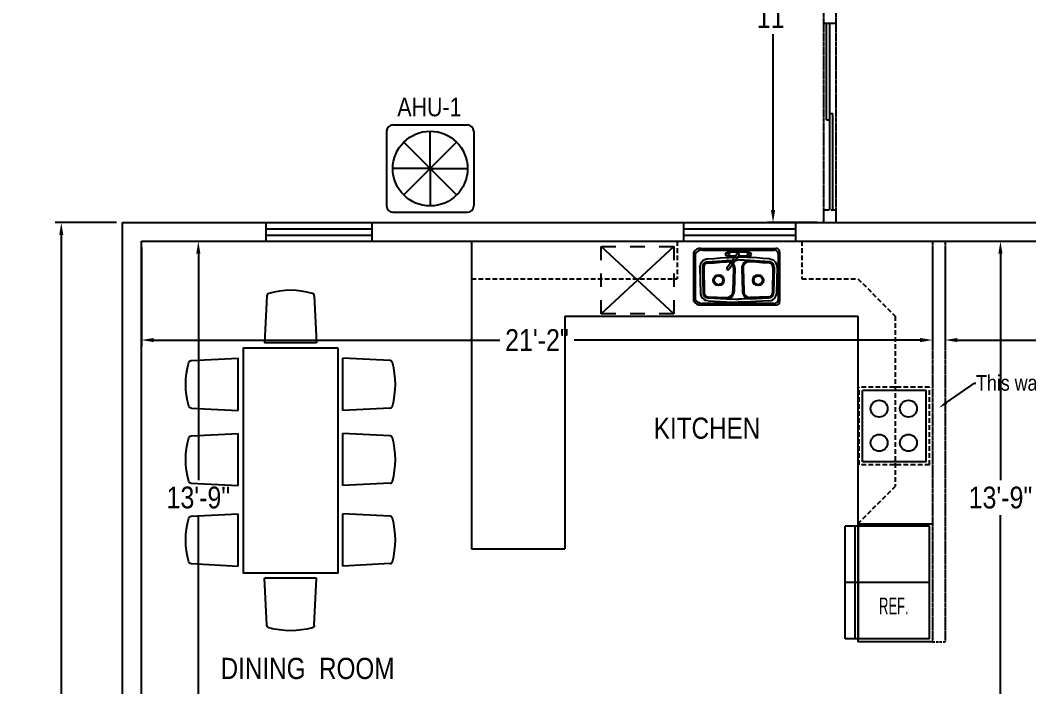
# Model space of a CAD drawing. Header units: inches. Extents: x -1842 to 12195, y -2228 to 2193.
# Drawn here: x 2758.2 to 3082, y 1008.8 to 1222.8 of the extents above; entities that cross this region are included whole.
import ezdxf
from ezdxf import colors
from ezdxf.entities.mleader import LeaderData, LeaderLine
from ezdxf.math import Vec2, Vec3

# ---------------------------------------------------------------- set-up
doc = ezdxf.new("R2010")
doc.units = ezdxf.units.IN
doc.header["$LTSCALE"] = 6
doc.header["$MEASUREMENT"] = 0
for name, pattern in [('ACAD_ISO03W100', [30, 12, -18]), ('DASHED2', [0.375, 0.25, -0.125]), ('HIDDEN', [0.375, 0.25, -0.125]), ('HIDDEN2', [0.1875, 0.125, -0.0625])]:
    doc.linetypes.add(name, pattern=pattern)
for name, color, linetype in [('ARWALL', 7, 'HIDDEN'), ('BUILT-INS', 13, 'Continuous'), ('CABS', 23, 'Continuous'), ('Title Block', 7, 'Continuous'), ('TXT', 4, 'Continuous')]:
    doc.layers.add(name, color=color, linetype=linetype)
doc.styles.get("Standard").update_dxf_attribs({"font": 'ARIALN.TTF'})
doc.dimstyles.get("Standard").update_dxf_attribs({"dimtxt": 7, "dimasz": 4, "dimexe": 2, "dimexo": 2, "dimgap": 2, "dimtad": 0, "dimtih": 1, "dimtoh": 1, "dimdec": 0, "dimzin": 0, "dimdsep": 46, "dimlunit": 4, "dimtxsty": 'Standard', "dimcen": 0.09, "dimclrd": 3, "dimclre": 3, "dimclrt": 3, "dimadec": 0, "dimazin": 0, "dimtfac": 1, "dimtdec": 0, "dimtofl": 0, "dimtmove": 0, "dimatfit": 3, "dimfxl": 1, "dimtolj": 1, "dimtzin": 0, "dimarcsym": 0})

# ---------------------------------------------------------------- blocks, each defined once
blk = doc.blocks.new('*D35')
at = {"layer": 'Defpoints', "color": 0, "transparency": 16777216}
for p in [(2791.09, 1157.8), (2771.39, 831.2), (2791.09, 831.2)]:
    blk.add_point(p, dxfattribs=at)
at = {"layer": 'Title Block', "color": 3, "lineweight": -2, "transparency": 16777216}
for p, q in [((2789.09, 1157.8), (2769.39, 1157.8)), ((2771.39, 1153.8), (2771.39, 1000.07)), ((2771.39, 835.2), (2771.39, 988.92)), ((2789.09, 831.2), (2769.39, 831.2))]:
    blk.add_line(p, q, dxfattribs=at)
at = {"layer": 'Title Block', "color": 3, "transparency": 16777216}
for points in [[(2770.72, 1153.8), (2772.05, 1153.8), (2771.39, 1157.8)], [(2770.72, 835.2), (2772.05, 835.2), (2771.39, 831.2)]]:
    blk.add_solid(points, dxfattribs=at)
at = {"layer": 'Title Block', "color": 3, "transparency": 16777216, "insert": (2771.39, 994.5), "char_height": 7, "attachment_point": 5}
blk.add_mtext('\\A1;27\'-3"', dxfattribs=at)
blk = doc.blocks.new('*D42')
at = {"layer": 'Defpoints', "color": 0, "transparency": 16777216}
for p in [(3016.09, 1289.8), (2999.89, 1157.8), (3016.09, 1157.8)]:
    blk.add_point(p, dxfattribs=at)
at = {"layer": 'Title Block', "color": 3, "lineweight": -2, "transparency": 16777216}
for p, q in [((3014.09, 1289.8), (2997.89, 1289.8)), ((2999.89, 1285.8), (2999.89, 1229.31)), ((2999.89, 1161.8), (2999.89, 1218.28)), ((3014.09, 1157.8), (2997.89, 1157.8))]:
    blk.add_line(p, q, dxfattribs=at)
at = {"layer": 'Title Block', "color": 3, "transparency": 16777216}
for points in [[(2999.22, 1285.8), (3000.55, 1285.8), (2999.89, 1289.8)], [(2999.22, 1161.8), (3000.55, 1161.8), (2999.89, 1157.8)]]:
    blk.add_solid(points, dxfattribs=at)
at = {"layer": 'Title Block', "color": 3, "transparency": 16777216, "insert": (2999.89, 1223.8), "char_height": 7, "attachment_point": 5}
blk.add_mtext("\\A1;11'", dxfattribs=at)
blk = doc.blocks.new('AE21A')
for p, q in [((0, 0.5), (0, 0.3)), ((0, 0.5), (0, 0.3)), ((0.2, 0.5), (0, 0.5)), ((0.2, 0.5), (0, 0.5)), ((0.6, 0.5), (0.4, 0.5)), ((0.6, 0.5), (0.4, 0.5)), ((1, 0.5), (0.8, 0.5)), ((1, 0.5), (0.8, 0.5)), ((1, 0.3), (1, 0.5)), ((1, 0.3), (1, 0.5)), ((0, 0.1), (0, -0.1)), ((0, 0.1), (0, -0.1)), ((1, -0.1), (1, 0.1)), ((1, -0.1), (1, 0.1)), ((0, -0.3), (0, -0.5)), ((0, -0.3), (0, -0.5)), ((1, -0.5), (1, -0.3)), ((1, -0.5), (1, -0.3)), ((0, -0.5), (0.2, -0.5)), ((0, -0.5), (0.2, -0.5)), ((0.4, -0.5), (0.6, -0.5)), ((0.4, -0.5), (0.6, -0.5)), ((0.8, -0.5), (1, -0.5)), ((0.8, -0.5), (1, -0.5))]:
    blk.add_line(p, q)
blk = doc.blocks.new('CHAIR4')
for p, q in [((-448.534042, 225.886409), (0, 248.313112)), ((0, 248.313112), (0, -248.313112)), ((-448.534042, -225.886409), (0, -248.313112))]:
    blk.add_line(p, q)
for centre, radius, start, end in [((267.140783, 0), 767.140783, 164.292464, 195.707536), ((-447.285602, 200.917601), 25, 92.862405, 164.292464), ((-447.285602, -200.917601), 25, 195.707536, 267.137595)]:
    blk.add_arc(centre, radius, start, end)
blk = doc.blocks.new('*D43')
at = {"layer": 'Defpoints', "color": 0, "transparency": 16777216}
for p in [(2797.09, 1151.8), (2797.09, 987.2), (2815.39, 987.2)]:
    blk.add_point(p, dxfattribs=at)
at = {"layer": 'Title Block', "color": 3, "lineweight": -2, "transparency": 16777216}
for p, q in [((2799.09, 1151.8), (2817.39, 1151.8)), ((2815.39, 1147.8), (2815.39, 1075.07)), ((2815.39, 991.2), (2815.39, 1063.92)), ((2799.09, 987.2), (2817.39, 987.2))]:
    blk.add_line(p, q, dxfattribs=at)
at = {"layer": 'Title Block', "color": 3, "transparency": 16777216}
for points in [[(2814.72, 1147.8), (2816.05, 1147.8), (2815.39, 1151.8)], [(2814.72, 991.2), (2816.05, 991.2), (2815.39, 987.2)]]:
    blk.add_solid(points, dxfattribs=at)
at = {"layer": 'Title Block', "color": 3, "transparency": 16777216, "insert": (2815.39, 1069.5), "char_height": 7, "attachment_point": 5}
blk.add_mtext('\\A1;13\'-9"', dxfattribs=at)
blk = doc.blocks.new('*D44')
at = {"layer": 'Defpoints', "color": 0, "transparency": 16777216}
for p in [(2797.09, 1151.8), (3051.09, 1151.8), (2797.09, 1120.1)]:
    blk.add_point(p, dxfattribs=at)
at = {"layer": 'Title Block', "color": 3, "lineweight": -2, "transparency": 16777216}
for p, q in [((2797.09, 1149.8), (2797.09, 1118.1)), ((3051.09, 1149.8), (3051.09, 1118.1)), ((2801.09, 1120.1), (2912.17, 1120.1)), ((3047.09, 1120.1), (2936, 1120.1))]:
    blk.add_line(p, q, dxfattribs=at)
at = {"layer": 'Title Block', "color": 3, "transparency": 16777216}
for points in [[(2801.09, 1120.76), (2801.09, 1119.43), (2797.09, 1120.1)], [(3047.09, 1120.76), (3047.09, 1119.43), (3051.09, 1120.1)]]:
    blk.add_solid(points, dxfattribs=at)
at = {"layer": 'Title Block', "color": 3, "transparency": 16777216, "insert": (2924.09, 1120.1), "char_height": 7, "attachment_point": 5}
blk.add_mtext('\\A1;21\'-2"', dxfattribs=at)
blk = doc.blocks.new('*D45')
at = {"layer": 'Defpoints', "color": 0, "transparency": 16777216}
for p in [(3055.09, 1151.8), (3191.89, 1151.8), (3191.89, 1120.1)]:
    blk.add_point(p, dxfattribs=at)
at = {"layer": 'Title Block', "color": 3, "lineweight": -2, "transparency": 16777216}
for p, q in [((3055.09, 1149.8), (3055.09, 1118.1)), ((3191.89, 1149.8), (3191.89, 1118.1)), ((3059.09, 1120.1), (3111.89, 1120.1)), ((3187.89, 1120.1), (3135.08, 1120.1))]:
    blk.add_line(p, q, dxfattribs=at)
at = {"layer": 'Title Block', "color": 3, "transparency": 16777216}
for points in [[(3059.09, 1120.76), (3059.09, 1119.43), (3055.09, 1120.1)], [(3187.89, 1120.76), (3187.89, 1119.43), (3191.89, 1120.1)]]:
    blk.add_solid(points, dxfattribs=at)
at = {"layer": 'Title Block', "color": 3, "transparency": 16777216, "insert": (3123.49, 1120.1), "char_height": 7, "attachment_point": 5}
blk.add_mtext('\\A1;11\'-5"', dxfattribs=at)
blk = doc.blocks.new('*D51')
at = {"layer": 'Defpoints', "color": 0, "transparency": 16777216}
for p in [(3068.59, 1151.8), (3072.89, 1151.8), (3068.59, 987.2)]:
    blk.add_point(p, dxfattribs=at)
at = {"layer": 'Title Block', "color": 3, "lineweight": -2, "transparency": 16777216}
for p, q in [((3070.59, 1151.8), (3074.89, 1151.8)), ((3072.89, 1147.8), (3072.89, 1075.07)), ((3072.89, 991.2), (3072.89, 1063.92)), ((3070.59, 987.2), (3074.89, 987.2))]:
    blk.add_line(p, q, dxfattribs=at)
at = {"layer": 'Title Block', "color": 3, "transparency": 16777216}
for points in [[(3072.22, 1147.8), (3073.55, 1147.8), (3072.89, 1151.8)], [(3072.22, 991.2), (3073.55, 991.2), (3072.89, 987.2)]]:
    blk.add_solid(points, dxfattribs=at)
at = {"layer": 'Title Block', "color": 3, "transparency": 16777216, "insert": (3072.89, 1069.5), "char_height": 7, "attachment_point": 5}
blk.add_mtext('\\A1;13\'-9"', dxfattribs=at)

msp = doc.modelspace()

# ---------------------------------------------------------------- linework, layer by layer
for p, q in [((2877.8118041, 1189.1562468), (2901.8118041, 1189.1562468)), ((2877.8118041, 1189.1562468), (2901.8118041, 1189.1562468)), ((2875.8118041, 1187.1562468), (2875.8118041, 1163.1562468)), ((2875.8118041, 1187.1562468), (2875.8118041, 1163.1562468)), ((2889.8118041, 1175.1562468), (2889.8118041, 1187.1562468)), ((2889.8118041, 1175.1562468), (2889.8118041, 1187.1562468)), ((2903.8118041, 1187.1562468), (2903.8118041, 1163.1562468)), ((2903.8118041, 1187.1562468), (2903.8118041, 1163.1562468)), ((2881.3265227, 1183.6415282), (2898.2970855, 1166.6709655)), ((2881.3265227, 1166.6709655), (2898.2970855, 1183.6415282)), ((2881.3265227, 1183.6415282), (2898.2970855, 1166.6709655)), ((2881.3265227, 1166.6709655), (2898.2970855, 1183.6415282)), ((2889.8118041, 1175.1562468), (2877.8118041, 1175.1562468)), ((2889.8118041, 1175.1562468), (2877.8118041, 1175.1562468)), ((2889.8118041, 1175.1562468), (2901.8118041, 1175.1562468)), ((2889.8118041, 1175.1562468), (2889.8118041, 1163.1562468)), ((2889.8118041, 1175.1562468), (2901.8118041, 1175.1562468)), ((2889.8118041, 1175.1562468), (2889.8118041, 1163.1562468)), ((2877.8118041, 1161.1562468), (2901.8118041, 1161.1562468)), ((2877.8118041, 1161.1562468), (2901.8118041, 1161.1562468))]:
    msp.add_line(p, q)
msp.add_circle((2889.8118041, 1175.1562468), 12)
msp.add_circle((2889.8118041, 1175.1562468), 12)
for centre, start, end in [((2877.8118041, 1187.1562468), 90, 180), ((2877.8118041, 1187.1562468), 90, 180), ((2901.8118041, 1187.1562468), 0, 90), ((2901.8118041, 1187.1562468), 0, 90), ((2877.8118041, 1163.1562468), 180, 270), ((2877.8118041, 1163.1562468), 180, 270), ((2901.8118041, 1163.1562468), 270, 0), ((2901.8118041, 1163.1562468), 270, 0)]:
    msp.add_arc(centre, 2, start, end)
at = {"layer": 'ARWALL', "color": 1, "ltscale": 0.05}
for p, q in [((3016.0850469, 1289.796174), (3016.0850469, 1157.796174)), ((3020.0850469, 1285.796174), (3020.0850469, 1157.796174)), ((3051.0850469, 1151.796174), (3051.0850469, 1023.196174)), ((3055.0850469, 1151.796174), (3055.0850469, 1023.196174))]:
    msp.add_line(p, q, dxfattribs=at)
at = {"layer": 'ARWALL', "color": 1, "linetype": 'HIDDEN2'}
msp.add_line((3051.0850469, 1023.196174), (3055.0850469, 1023.196174), dxfattribs=at)
at = {"layer": 'BUILT-INS', "linetype": 'HIDDEN'}
for p, q in [((2969.0850469, 1151.796174), (2969.0850469, 1139.796174)), ((3009.0850469, 1151.796174), (3009.0850469, 1139.796174)), ((2903.0850469, 1139.796174), (2969.0850469, 1139.796174)), ((3009.0850469, 1139.796174), (3027.0850469, 1139.796174)), ((3027.0850469, 1139.796174), (3039.0850469, 1127.796174)), ((3039.0850469, 1127.796174), (3039.0850469, 1073.096174)), ((3027.5593522, 1079.9874658), (3027.5593522, 1104.9528175)), ((3050.0593522, 1104.9528175), (3027.5593522, 1104.9528175)), ((3050.0593522, 1079.9874658), (3050.0593522, 1104.9528175)), ((3050.0593522, 1079.9874658), (3027.5593522, 1079.9874658)), ((3027.0850469, 1061.096174), (3039.0850469, 1073.096174))]:
    msp.add_line(p, q, dxfattribs=at)
at = {"layer": 'BUILT-INS'}
for p, q in [((2976.6885213, 1149.5358777), (3000.7860213, 1149.5358777)), ((2977.2150213, 1149.0093777), (2976.6885213, 1149.5358777)), ((2977.2150213, 1149.0093777), (2976.6885213, 1149.5358777)), ((2976.6885213, 1149.5358777), (3000.7860213, 1149.5358777)), ((2977.2150213, 1149.0093777), (2976.6885213, 1149.5358777)), ((2977.2150213, 1149.0093777), (2976.6885213, 1149.5358777)), ((3000.2595213, 1149.0093777), (3000.7860213, 1149.5358777)), ((3000.2595213, 1149.0093777), (3000.7860213, 1149.5358777)), ((2975.0000213, 1147.7943777), (2974.4735213, 1148.3208777)), ((2974.4735213, 1132.5258777), (2974.4735213, 1148.3208777)), ((2974.4735213, 1132.5258777), (2974.4735213, 1148.3208777)), ((2975.0000213, 1147.7943777), (2974.4735213, 1148.3208777)), ((2975.0000213, 1133.0523777), (2975.0000213, 1147.7943777)), ((2975.0000213, 1133.0523777), (2975.0000213, 1147.7943777)), ((2977.2150213, 1149.0093777), (3000.2595213, 1149.0093777)), ((2977.2150213, 1149.0093777), (3000.2595213, 1149.0093777)), ((2978.8009665, 1146.1369573), (2981.0002372, 1146.3034059)), ((2978.8009665, 1146.1369573), (2981.0002372, 1146.3034059)), ((2981.0002372, 1146.3034059), (2982.9017802, 1146.4430677)), ((2981.0002372, 1146.3034059), (2982.9017802, 1146.4430677)), ((2982.9017802, 1146.4430677), (2984.5176306, 1146.557332)), ((2982.9017802, 1146.4430677), (2984.5176306, 1146.557332)), ((2984.5176306, 1146.557332), (2985.8608706, 1146.6476632)), ((2984.5176306, 1146.557332), (2985.8608706, 1146.6476632)), ((2985.0729753, 1143.3152947), (2988.2912394, 1147.7628318)), ((2985.0729753, 1143.3152947), (2988.2912394, 1147.7628318)), ((2992.2462267, 1148.2782117), (2985.2568241, 1148.2782117)), ((2985.2568241, 1147.0959412), (2987.8086734, 1147.0959412)), ((2985.2568241, 1147.0959412), (2987.8086734, 1147.0959412)), ((2985.728538, 1142.8409257), (2988.9468021, 1147.2884627)), ((2985.728538, 1142.8409257), (2988.9468021, 1147.2884627)), ((2985.8608706, 1146.6476632), (2986.9449017, 1146.7155379)), ((2985.8608706, 1146.6476632), (2986.9449017, 1146.7155379)), ((2986.9449017, 1146.7155379), (2987.7839499, 1146.7624572)), ((2986.9449017, 1146.7155379), (2987.7839499, 1146.7624572)), ((2987.7839499, 1146.7624572), (2988.4234701, 1146.7534257)), ((2987.7839499, 1146.7624572), (2988.4234701, 1146.7534257)), ((2988.4234701, 1146.7534257), (2988.8178307, 1146.7534257)), ((2988.4234701, 1146.7534257), (2988.8178307, 1146.7534257)), ((2989.1785472, 1146.7534257), (2988.7841865, 1146.7534257)), ((2989.1785472, 1146.7534257), (2988.7841865, 1146.7534257)), ((2988.8074924, 1147.0959412), (2992.2462267, 1147.0959412)), ((2989.8180673, 1146.7624572), (2989.1785472, 1146.7534257)), ((2990.6571163, 1146.7155379), (2989.8180673, 1146.7624572)), ((2991.7411466, 1146.6476632), (2990.6571163, 1146.7155379)), ((2993.0843874, 1146.557332), (2991.7411466, 1146.6476632)), ((2994.7002378, 1146.4430677), (2993.0843874, 1146.557332)), ((2996.6017809, 1146.3034059), (2994.7002378, 1146.4430677)), ((2998.8010515, 1146.1369573), (2996.6017809, 1146.3034059)), ((3001.4745213, 1147.7943777), (3002.0010213, 1148.3208777)), ((3001.4745213, 1147.7943777), (3001.4745213, 1133.0523777)), ((3002.0010213, 1148.3208777), (3002.0010213, 1132.5258777)), ((2976.4065903, 1143.5040758), (2976.4305137, 1143.80933)), ((2976.4065903, 1143.5040758), (2976.4305137, 1143.80933)), ((2976.4065903, 1143.5040758), (2976.5619305, 1135.1851053)), ((2976.4065903, 1143.5040758), (2976.5619305, 1135.1851053)), ((2977.655876, 1143.5297844), (2977.2509465, 1143.5222231)), ((2977.655876, 1143.5297844), (2977.2509465, 1143.5222231)), ((2977.2509465, 1143.5222231), (2977.4062858, 1135.2032525)), ((2977.2509465, 1143.5222231), (2977.4062858, 1135.2032525)), ((2977.655876, 1143.5297844), (2977.8112154, 1135.2108131)), ((2977.655876, 1143.5297844), (2977.8112154, 1135.2108131)), ((2978.8009665, 1146.1369573), (2978.1677976, 1145.9508428)), ((2978.8009665, 1146.1369573), (2978.1677976, 1145.9508428)), ((2978.7468456, 1145.1677292), (2985.018759, 1145.6485039)), ((2978.7468456, 1145.1677292), (2985.018759, 1145.6485039)), ((2978.7771007, 1144.7638607), (2978.7468456, 1145.1677292)), ((2978.7771007, 1144.7638607), (2978.7468456, 1145.1677292)), ((2978.7771007, 1144.7638607), (2980.9746663, 1144.9284859)), ((2978.7771007, 1144.7638607), (2980.9746663, 1144.9284859)), ((2980.9746663, 1144.9284859), (2982.8722136, 1145.0635332)), ((2980.9746663, 1144.9284859), (2982.8722136, 1145.0635332)), ((2982.8722136, 1145.0635332), (2984.4825568, 1145.1715945)), ((2982.8722136, 1145.0635332), (2984.4825568, 1145.1715945)), ((2984.4825568, 1145.1715945), (2985.0497131, 1145.2446881)), ((2984.4825568, 1145.1715945), (2985.0497131, 1145.2446881)), ((2985.018759, 1145.6485039), (2985.920971, 1145.6594826)), ((2985.018759, 1145.6485039), (2985.920971, 1145.6594826)), ((2985.0497131, 1145.2446881), (2985.018759, 1145.6485039)), ((2985.0497131, 1145.2446881), (2985.018759, 1145.6485039)), ((2985.920971, 1145.6594826), (2986.9953631, 1145.7213212)), ((2985.920971, 1145.6594826), (2986.9953631, 1145.7213212)), ((2986.9953631, 1145.7213212), (2987.8191404, 1145.7638025)), ((2986.9953631, 1145.7213212), (2987.8191404, 1145.7638025)), ((2987.2286958, 1143.1690453), (2987.0211997, 1135.7438911)), ((2987.2286958, 1143.1690453), (2987.0211997, 1135.7438911)), ((2987.2286958, 1143.1690453), (2987.6335378, 1143.157732)), ((2987.2286958, 1143.1690453), (2987.6335378, 1143.157732)), ((2987.6335378, 1143.157732), (2987.4260417, 1135.7325778)), ((2987.6335378, 1143.157732), (2987.4260417, 1135.7325778)), ((2987.8191404, 1145.7638025), (2988.4044496, 1145.789469)), ((2987.8191404, 1145.7638025), (2988.4044496, 1145.789469)), ((2988.4044496, 1145.789469), (2988.7634368, 1145.8008616)), ((2988.4044496, 1145.789469), (2988.7634368, 1145.8008616)), ((2989.1975684, 1145.789469), (2988.8385813, 1145.8008616)), ((2989.1975684, 1145.789469), (2988.8385813, 1145.8008616)), ((2989.7828777, 1145.7638025), (2989.1975684, 1145.789469)), ((2990.606655, 1145.7213212), (2989.7828777, 1145.7638025)), ((2990.2458469, 1143.1690453), (2989.8410049, 1143.157732)), ((2989.8410049, 1143.157732), (2990.048501, 1135.7325778)), ((2990.2458469, 1143.1690453), (2990.453343, 1135.7438911)), ((2991.6810471, 1145.6594826), (2990.606655, 1145.7213212)), ((2992.4557837, 1145.6485039), (2991.6810471, 1145.6594826)), ((2992.4248296, 1145.2446881), (2992.4557837, 1145.6485039)), ((2992.9919859, 1145.1715945), (2992.4248296, 1145.2446881)), ((2998.7276971, 1145.1677292), (2992.4557837, 1145.6485039)), ((2994.6023291, 1145.0635332), (2992.9919859, 1145.1715945)), ((2996.4998764, 1144.9284859), (2994.6023291, 1145.0635332)), ((2998.697442, 1144.7638607), (2996.4998764, 1144.9284859)), ((2998.697442, 1144.7638607), (2998.7276971, 1145.1677292)), ((2998.8010515, 1146.1369573), (2999.4342196, 1145.9508428)), ((2999.8186667, 1143.5297844), (2999.6633273, 1135.2108131)), ((2999.8186667, 1143.5297844), (3000.2235962, 1143.5222231)), ((3000.2235962, 1143.5222231), (3000.0682569, 1135.2032525)), ((3001.1954269, 1143.5040758), (3001.0400876, 1135.1851053)), ((3001.1954269, 1143.5040758), (3001.1715044, 1143.80933)), ((2976.5619305, 1135.1851053), (2976.6233828, 1134.7993177)), ((2976.5619305, 1135.1851053), (2976.6233828, 1134.7993177)), ((2977.8112154, 1135.2108131), (2977.4062858, 1135.2032525)), ((2977.8112154, 1135.2108131), (2977.4062858, 1135.2032525)), ((2978.976453, 1134.019508), (2978.9599363, 1133.614845)), ((2978.976453, 1134.019508), (2978.9599363, 1133.614845)), ((2984.8978892, 1133.3724792), (2978.9599363, 1133.614845)), ((2984.8978892, 1133.3724792), (2978.9599363, 1133.614845)), ((2978.976453, 1134.019508), (2984.9132403, 1133.77719)), ((2978.976453, 1134.019508), (2984.9132403, 1133.77719)), ((2979.0874109, 1133.614845), (2985.0253637, 1133.3724792)), ((2979.0874109, 1133.614845), (2985.0253637, 1133.3724792)), ((2984.9144059, 1133.7771422), (2984.8978892, 1133.3724792)), ((2984.9144059, 1133.7771422), (2984.8978892, 1133.3724792)), ((2985.0253637, 1133.3724792), (2987.8897586, 1133.2720959)), ((2985.0253637, 1133.3724792), (2987.8897586, 1133.2720959)), ((2987.0211997, 1135.7438911), (2987.4260417, 1135.7325778)), ((2987.0211997, 1135.7438911), (2987.4260417, 1135.7325778)), ((2992.5766535, 1133.3724792), (2989.7122586, 1133.2720959)), ((2990.453343, 1135.7438911), (2990.048501, 1135.7325778)), ((2992.5601368, 1133.7771422), (2992.5766535, 1133.3724792)), ((2998.4980897, 1134.019508), (2992.5613024, 1133.77719)), ((2992.5766535, 1133.3724792), (2998.5146064, 1133.614845)), ((2998.5146064, 1133.614845), (2992.5766535, 1133.3724792)), ((2998.4980897, 1134.019508), (2998.5146064, 1133.614845)), ((2999.6633273, 1135.2108131), (3000.0682569, 1135.2032525)), ((3001.0400876, 1135.1851053), (3000.9786353, 1134.7993177)), ((2975.0000213, 1133.0523777), (2974.4735213, 1132.5258777)), ((2975.0000213, 1133.0523777), (2974.4735213, 1132.5258777)), ((2977.2150213, 1131.8373777), (2976.6885213, 1131.3108777)), ((2977.2150213, 1131.8373777), (2976.6885213, 1131.3108777)), ((3000.7860213, 1131.3108777), (2976.6885213, 1131.3108777)), ((3000.2595213, 1131.8373777), (2977.2150213, 1131.8373777)), ((2979.0477711, 1132.6436533), (2978.344308, 1132.8483136)), ((2979.0477711, 1132.6436533), (2978.344308, 1132.8483136)), ((2979.0477711, 1132.6436533), (2984.9885217, 1132.4011742)), ((2979.0477711, 1132.6436533), (2984.9885217, 1132.4011742)), ((2984.9885217, 1132.4011742), (2987.8727324, 1132.3000959)), ((2984.9885217, 1132.4011742), (2987.8727324, 1132.3000959)), ((2987.8727324, 1132.3000959), (2988.8010086, 1132.3000959)), ((2987.8727324, 1132.3000959), (2988.8010086, 1132.3000959)), ((2987.8897586, 1133.2720959), (2988.8010086, 1133.2720959)), ((2987.8897586, 1133.2720959), (2988.8010086, 1133.2720959)), ((2989.7122586, 1133.2720959), (2988.8010086, 1133.2720959)), ((2989.7122586, 1133.2720959), (2988.8010086, 1133.2720959)), ((2989.7292856, 1132.3000959), (2988.8010086, 1132.3000959)), ((2989.7292856, 1132.3000959), (2988.8010086, 1132.3000959)), ((2992.6134956, 1132.4011742), (2989.7292856, 1132.3000959)), ((2998.554247, 1132.6436533), (2992.6134956, 1132.4011742)), ((2998.554247, 1132.6436533), (2999.2577093, 1132.8483136)), ((3000.2595213, 1131.8373777), (3000.7860213, 1131.3108777)), ((3001.4745213, 1133.0523777), (3002.0010213, 1132.5258777)), ((3028.5593522, 1080.9874658), (3028.5593522, 1103.9528175)), ((3049.0593522, 1103.9528175), (3028.5593522, 1103.9528175)), ((3049.0593522, 1080.9874658), (3049.0593522, 1103.9528175)), ((3049.0593522, 1080.9874658), (3028.5593522, 1080.9874658))]:
    msp.add_line(p, q, dxfattribs=at)
for centre, radius in [((2985.2568241, 1147.6870765), 0.5911352), ((2985.2568241, 1147.6870765), 0.5911352), ((2985.2568241, 1147.6870765), 0.3974158), ((2985.2568241, 1147.6870765), 0.3974158), ((2992.2462267, 1147.6870765), 0.5911352), ((2992.2462267, 1147.6870765), 0.3974158), ((2982.3960341, 1139.2964709), 1.72125), ((2982.3960341, 1139.2964709), 1.72125), ((2982.3960341, 1139.2964709), 1.4175), ((2982.3960341, 1139.2964709), 1.4175), ((2995.0785086, 1139.2964709), 1.72125), ((2995.0785086, 1139.2964709), 1.4175), ((3033.9283588, 1098.0845084), 2.7134894), ((3043.3379819, 1098.0845084), 2.7134894), ((3033.9283588, 1087.1127238), 2.7134894), ((3043.3379819, 1087.1127238), 2.7134894)]:
    msp.add_circle(centre, radius, dxfattribs=at)
for centre, radius, start, end in [((2976.5736359, 1147.1187965), 2.4198099, 87.278741093, 150.213678819), ((2976.5736359, 1147.1187965), 2.4198099, 87.278741093, 150.213678819), ((3000.7860213, 1148.3208777), 1.215, 0, 90), ((2977.1001359, 1146.5922965), 2.4198099, 87.278741093, 150.213678819), ((2977.1001359, 1146.5922965), 2.4198099, 87.278741093, 150.213678819), ((2988.6190207, 1147.5256473), 0.404595, 324.11027889, 144.11027889), ((2988.6190207, 1147.5256473), 0.404595, 324.11027889, 144.11027889), ((3000.2595213, 1147.7943777), 1.215, 0, 90), ((2978.8530852, 1143.6194741), 2.43, 106.380279, 175.518903), ((2978.8530852, 1143.6194741), 2.43, 106.380279, 175.518903), ((2978.8706638, 1143.5524685), 1.62, 94.383442, 181.069757), ((2978.8706638, 1143.5524685), 1.62, 94.383442, 181.069757), ((2978.8706638, 1143.5524685), 1.215, 94.383442, 181.069757), ((2978.8706638, 1143.5524685), 1.215, 94.383442, 181.069757), ((2985.4007566, 1143.0781102), 0.404595, 144.11027889, 324.11027889), ((2985.4007566, 1143.0781102), 0.404595, 144.11027889, 324.11027889), ((2985.2044863, 1143.2256116), 2.43, 358.399288, 94.383442), ((2985.2044863, 1143.2256116), 2.43, 358.399288, 94.383442), ((2985.2044863, 1143.2256116), 2.025, 358.399288, 94.383442), ((2985.2044863, 1143.2256116), 2.025, 358.399288, 94.383442), ((2992.2700564, 1143.2256116), 2.43, 85.616558, 181.600712), ((2992.2700564, 1143.2256116), 2.025, 85.616558, 181.600712), ((2998.6038789, 1143.5524685), 1.215, 358.930243, 85.616558), ((2998.6038789, 1143.5524685), 1.62, 358.930243, 85.616558), ((2998.7489321, 1143.6194741), 2.43, 4.481097, 73.619721), ((2979.0231285, 1135.1815737), 2.43, 189.050612, 253.778589), ((2979.0231285, 1135.1815737), 2.43, 189.050612, 253.778589), ((2979.026004, 1135.2334971), 1.62, 181.069757, 267.662694), ((2979.026004, 1135.2334971), 1.62, 181.069757, 267.662694), ((2979.026004, 1135.2334971), 1.215, 181.069757, 267.662694), ((2979.026004, 1135.2334971), 1.215, 181.069757, 267.662694), ((2984.9969902, 1135.8004574), 2.43, 267.662694, 358.399288), ((2984.9969902, 1135.8004574), 2.43, 267.662694, 358.399288), ((2984.9969902, 1135.8004574), 2.025, 267.662694, 358.399288), ((2984.9969902, 1135.8004574), 2.025, 267.662694, 358.399288), ((2992.4775525, 1135.8004574), 2.43, 181.600712, 272.337306), ((2992.4775525, 1135.8004574), 2.025, 181.600712, 272.337306), ((2998.4485387, 1135.2334971), 1.215, 272.337306, 358.930243), ((2998.4485387, 1135.2334971), 1.62, 272.337306, 358.930243), ((2998.5788896, 1135.1815737), 2.43, 286.221411, 350.949388), ((2976.5736359, 1133.7279589), 2.4198099, 209.786321181, 272.721258907), ((2976.5736359, 1133.7279589), 2.4198099, 209.786321181, 272.721258907), ((2977.1001359, 1134.2544589), 2.4198099, 209.786321181, 272.721258907), ((2977.1001359, 1134.2544589), 2.4198099, 209.786321181, 272.721258907), ((2977.1001359, 1134.2544589), 2.4198099, 209.786321181, 272.721258907), ((2977.1001359, 1134.2544589), 2.4198099, 209.786321181, 272.721258907), ((2987.7661956, 1134.8767545), 1.62, 267.662694, 270), ((2987.7661956, 1134.8767545), 1.62, 267.662694, 270), ((2989.7083471, 1134.8767545), 1.62, 270, 272.337306), ((3000.2595213, 1133.0523777), 1.215, 270, 0), ((3000.7860213, 1132.5258777), 1.215, 270, 0)]:
    msp.add_arc(centre, radius, start, end, dxfattribs=at)
msp.add_point((2988.7372713, 1147.7133777), dxfattribs=at)
msp.add_point((2988.7372713, 1147.7133777), dxfattribs=at)
msp.add_point((2988.7372713, 1147.7133777), dxfattribs=at)
msp.add_point((2988.7372713, 1147.7133777), dxfattribs=at)
msp.add_point((2988.7372713, 1147.7133777), dxfattribs=at)
msp.add_point((2988.7372713, 1147.7133777), dxfattribs=at)
at = {"layer": 'CABS'}
for p, q in [((2903.0850469, 1151.796174), (2903.0850469, 1053.096174)), ((2968.0341793, 1128.5436006), (2944.6926793, 1150.0896006)), ((2933.0850469, 1127.796174), (3027.0850469, 1127.796174)), ((2933.0850469, 1127.796174), (2933.0850469, 1053.096174)), ((3027.0850469, 1127.796174), (3027.0850469, 1061.096174)), ((3022.9821651, 1024.196174), (3022.9821651, 1060.3880451)), ((3050.0850469, 1060.3880451), (3022.9821651, 1060.3880451)), ((3050.0850469, 1060.3880451), (3022.9821651, 1060.3880451)), ((3026.2858367, 1024.196174), (3026.2858367, 1060.3880451)), ((3027.0850469, 1061.096174), (3051.0850469, 1061.096174)), ((3027.0850469, 1061.096174), (3027.0850469, 1023.196174)), ((3027.334924, 1024.196174), (3027.334924, 1060.3880451)), ((3050.0850469, 1024.196174), (3050.0850469, 1060.3880451)), ((2903.0850469, 1053.096174), (2933.0850469, 1053.096174)), ((3050.0850469, 1042.2921095), (3022.9821651, 1042.2921095)), ((3050.0850469, 1024.196174), (3022.9821651, 1024.196174)), ((3051.0850469, 1023.196174), (3027.0850469, 1023.196174))]:
    msp.add_line(p, q, dxfattribs=at)
at = {"layer": 'CABS', "linetype": 'ACAD_ISO03W100'}
msp.add_line((2968.0341793, 1150.0896006), (2944.6926793, 1128.5436006), dxfattribs=at)
at = {"layer": 'CABS'}
msp.add_lwpolyline([(2860.1365229, 1117.5501514), (2860.1365229, 1045.2951426), (2829.8443859, 1045.2951426), (2829.8443859, 1117.5501514)], close=True, dxfattribs=at)
at = {"layer": 'Title Block'}
for p, q in [((3016.0850469, 1221.796174), (3020.0850469, 1221.796174)), ((2791.0850469, 831.196174), (2791.0850469, 1157.796174)), ((2791.0850469, 1157.796174), (3086.0850469, 1157.796174)), ((2837.0850469, 1157.796174), (2837.0850469, 1151.796174)), ((2871.0850469, 1157.796174), (2871.0850469, 1151.796174)), ((2971.0850469, 1157.796174), (2971.0850469, 1151.796174)), ((3007.0850469, 1157.796174), (3007.0850469, 1151.796174)), ((3016.0850469, 1157.796174), (3020.0850469, 1157.796174)), ((2797.0850469, 1151.796174), (3086.0850469, 1151.796174)), ((2797.0850469, 839.196174), (2797.0850469, 1151.796174))]:
    msp.add_line(p, q, dxfattribs=at)
at = {"layer": 'Title Block', "color": 1, "linetype": 'DASHED2'}
for p, q in [((3020.0850469, 1161.796174), (3016.0850469, 1161.796174)), ((3016.0850469, 1161.796174), (3016.0850469, 1157.796174)), ((3020.0850469, 1161.796174), (3020.0850469, 1157.796174))]:
    msp.add_line(p, q, dxfattribs=at)
at = {"layer": 'TXT'}
for p, q in [((3017.0850469, 1190.796174), (3017.0850469, 1221.796174)), ((3018.0850469, 1161.796174), (3018.0850469, 1221.796174)), ((3018.0850469, 1192.796174), (3019.0850469, 1192.796174)), ((3019.0850469, 1161.796174), (3019.0850469, 1192.796174)), ((3017.0850469, 1190.796174), (3018.0850469, 1190.796174)), ((2837.0850469, 1155.796174), (2871.0850469, 1155.796174)), ((2837.0850469, 1153.796174), (2871.0850469, 1153.796174)), ((2971.0850469, 1155.796174), (3007.0850469, 1155.796174)), ((2971.0850469, 1153.796174), (3007.0850469, 1153.796174))]:
    msp.add_line(p, q, dxfattribs=at)

# ---------------------------------------------------------------- block references
at = {"layer": 'CABS'}
for name, p, xscale, yscale, zscale, rotation in [('AE21A', (2944.6926793, 1139.3166006), -23.3415, 21.546, 30.5235, 180), ('CHAIR4', (2844.9904544, 1119.2330479), 0.03365793000000001, 0.03365793000000001, 0.03365793000000001, 270), ('CHAIR4', (2828.1614894, 1105.8794166), -0.03365793000000001, 0.03365793000000001, 0.03365793000000001, 180), ('CHAIR4', (2861.8194194, 1105.8794166), 0.03365793000000001, 0.03365793000000001, 0.03365793000000001, 180), ('CHAIR4', (2828.1614894, 1081.7295865), -0.03365793000000001, 0.03365793000000001, 0.03365793000000001, 180), ('CHAIR4', (2861.8194194, 1081.7295865), 0.03365793000000001, 0.03365793000000001, 0.03365793000000001, 180), ('CHAIR4', (2828.1614894, 1055.9169736), -0.03365793000000001, 0.03365793000000001, 0.03365793000000001, 180), ('CHAIR4', (2861.8194194, 1055.9169736), 0.03365793000000001, 0.03365793000000001, 0.03365793000000001, 180), ('CHAIR4', (2844.9904544, 1043.6122461), -0.03365793000000001, 0.03365793000000001, 0.03365793000000001, 270)]:
    msp.add_blockref(name, p, dxfattribs=dict(at, xscale=xscale, yscale=yscale, zscale=zscale, rotation=rotation))

# ---------------------------------------------------------------- texts
at = {"insert": (2879.2554677, 1197.9324461), "char_height": 6, "attachment_point": 1}
msp.add_mtext_dynamic_manual_height_columns('AHU-1', width=29.672303802, gutter_width=30, heights=[0], dxfattribs=at)
at = {"insert": (2961.5996481, 1095.2152003), "char_height": 6.8007744, "attachment_point": 1}
msp.add_mtext('\\A1;KITCHEN', dxfattribs=at)
at = {"insert": (2822.5322251, 1018.0772668), "char_height": 6.8007744, "width": 125.783948551, "attachment_point": 1}
msp.add_mtext('\\A1;DINING  ROOM', dxfattribs=at)
at = {"layer": 'CABS', "width": 0.667387}
msp.add_text('REF.', height=5.44061952, dxfattribs=at).set_placement((3033.9247714, 1032.0015431))

# ---------------------------------------------------------------- dimensions: what is measured, and where the dimension line sits
at = {"layer": 'Title Block'}
for base, p1, p2, picture, middle in [((2999.8850469, 1157.796174), (3016.0850469, 1289.796174), (3016.0850469, 1157.796174), '*D42', (2999.8850469, 1223.796174)), ((2771.3850469, 831.196174), (2791.0850469, 1157.796174), (2791.0850469, 831.196174), '*D35', (2771.3850469, 994.496174)), ((2815.3850469, 987.196174), (2797.0850469, 1151.796174), (2797.0850469, 987.196174), '*D43', (2815.3850469, 1069.496174)), ((3072.8850469, 1151.796174), (3068.5850469, 987.196174), (3068.5850469, 1151.796174), '*D51', (3072.8850469, 1069.496174))]:
    dim = msp.add_linear_dim(base=base, p1=p1, p2=p2, angle=90, dimstyle='Standard', dxfattribs=at)
    dim.commit()
    dim.dimension.update_dxf_attribs({"geometry": picture, "text_midpoint": middle})
for base, p1, p2, picture, middle in [((2797.0850469, 1120.096174), (3051.0850469, 1151.796174), (2797.0850469, 1151.796174), '*D44', (2924.0850469, 1120.096174)), ((3191.8850469, 1120.096174), (3055.0850469, 1151.796174), (3191.8850469, 1151.796174), '*D45', (3123.4850469, 1120.096174))]:
    dim = msp.add_linear_dim(base=base, p1=p1, p2=p2, dimstyle='Standard', dxfattribs=at)
    dim.commit()
    dim.dimension.update_dxf_attribs({"geometry": picture, "text_midpoint": middle})

# ---------------------------------------------------------------- leaders
ml = msp.add_multileader_mtext('Standard')
ml.set_content('This wall is removed', color=256)
ml.set_leader_properties()
ml.build(insert=Vec2(0, 0))
ml.multileader.update_dxf_attribs({"dogleg_length": 0.36, "arrow_head_size": 3})
ctx = ml.context
ctx.base_point, ctx.char_height, ctx.arrow_head_size, ctx.landing_gap_size, ctx.plane_origin = Vec3(3064.9499439, 1106.2927977), 5, 3, 0.09, Vec3(3053.0899439, 1098.2927977)
notes = []
notes.append((ctx, [(0, (1, 1, 0), (3064.5899439, 1106.2927977), (1, 0), 0.36, [(0, [(3053.0899439, 1098.2927977)], 0, [])])]))
ctx.mtext.insert, ctx.mtext.flow_direction = Vec3(3065.0399439, 1108.8337254), 5
for ctx, leaders in notes:
    for number, flags, end, landing, length, lines in leaders:
        leader = LeaderData()
        leader.index, (leader.has_last_leader_line, leader.has_dogleg_vector, leader.attachment_direction) = number, flags
        leader.last_leader_point, leader.dogleg_vector, leader.dogleg_length = Vec3(end), Vec3(landing), length
        for number, points, colour, breaks in lines:
            line = LeaderLine()
            line.index, line.vertices, line.color, line.breaks = number, Vec3.list(points), colors.encode_raw_color(colour), breaks
            leader.lines.append(line)
        ctx.leaders.append(leader)

doc.saveas('drawing.dxf')
